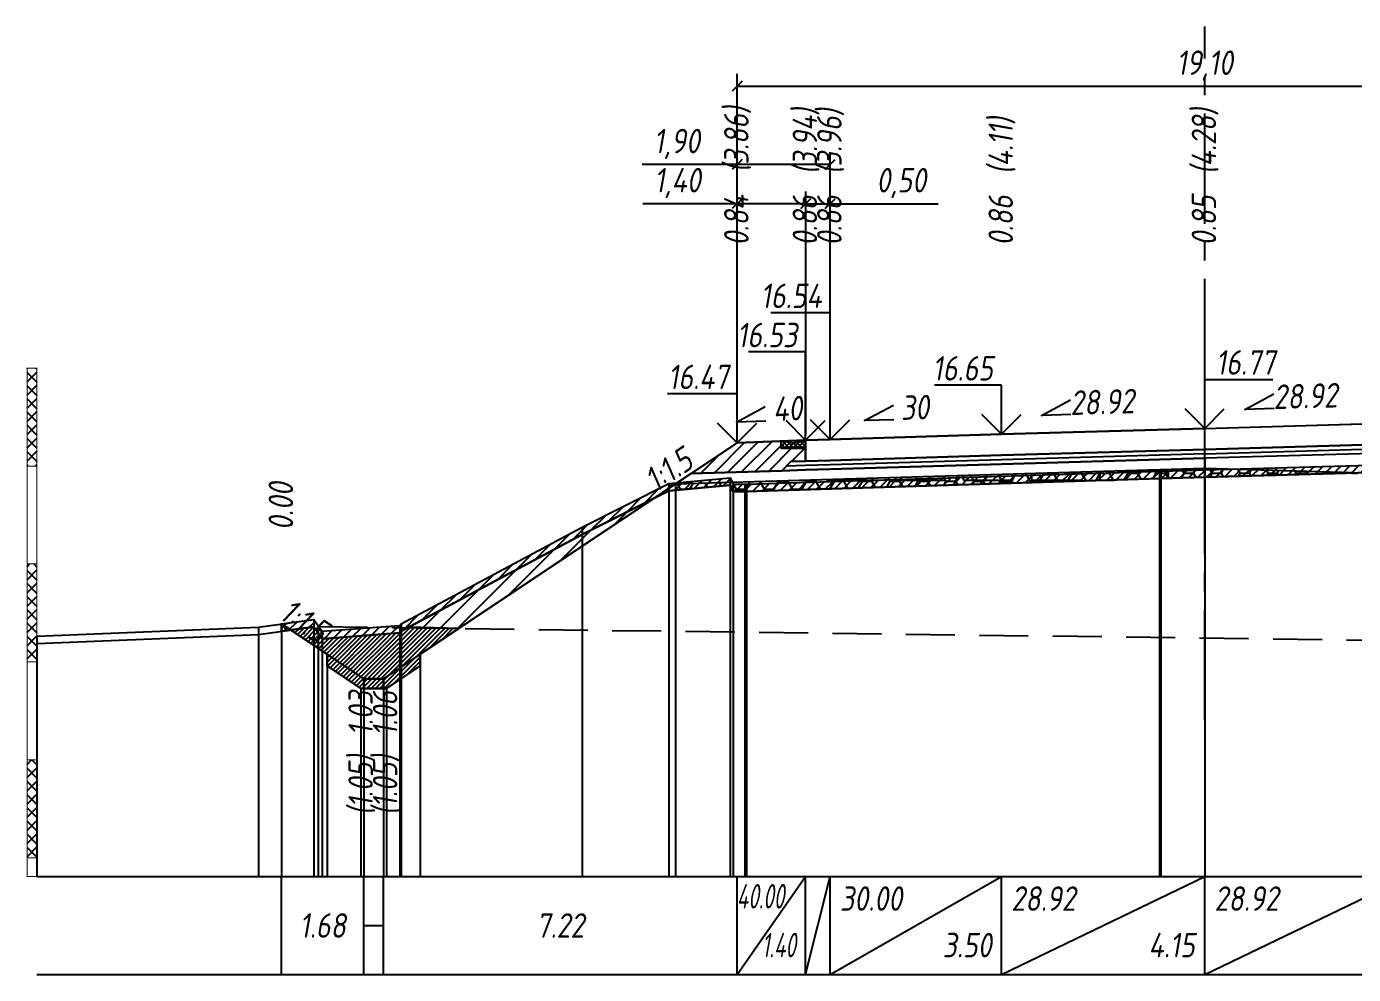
# Model space of a CAD drawing. Extents: x -717 to 1451, y -133302 to 233.
# Drawn here: x 78.9 to 214.5, y -97596 to -97499.2 of the extents above; entities that cross this region are included whole.
import ezdxf
from ezdxf.enums import TextEntityAlignment as Align

# ---------------------------------------------------------------- set-up
doc = ezdxf.new("R2010")
doc.units = 0
doc.linetypes.add('осевая2', pattern=[1.125, 0.75, -0.125, 0.125, -0.125])
doc.linetypes.add('штриховая', pattern=[0.75, 0.5, -0.25])
for name, color, linetype in [('Интерполированный поперечник', 2, 'Continuous'), ('Код_514', 1, 'Continuous'), ('Контур_0', 7, 'Continuous'), ('Контур_2521', 7, 'Continuous'), ('Контур_2564', 7, 'Continuous'), ('Контур_2660', 7, 'Continuous'), ('Контур_2665', 7, 'Continuous'), ('Контур_400', 7, 'Continuous'), ('Контур_508', 7, 'Continuous'), ('Контур_512', 7, 'Continuous'), ('Контур_513', 7, 'Continuous'), ('Контур_818', 7, 'Continuous'), ('Красный поперечник', 1, 'Continuous'), ('Линейка абсолютных высот', 7, 'Continuous'), ('Объём_2501', 7, 'Continuous'), ('Объём_2564', 7, 'Continuous'), ('Объём_2650', 7, 'Continuous'), ('Объём_2660', 7, 'Continuous'), ('Объём_2661', 7, 'Continuous'), ('Объём_2663', 7, 'Continuous'), ('Объём_2664', 7, 'Continuous'), ('Объём_2665', 7, 'Continuous'), ('Объём_2666', 7, 'Continuous'), ('Ось', 1, 'осевая2'), ('Откосы', 7, 'Continuous'), ('Отметки покрытия', 7, 'Continuous'), ('Рабочие отметки', 7, 'Continuous'), ('Рабочие отметки доп.', 7, 'Continuous'), ('Таблица', 7, 'Continuous'), ('Уклоны проезжей части', 7, 'Continuous'), ('Черный поперечник', 3, 'Continuous')]:
    doc.layers.add(name, color=color, linetype=linetype)
for name, color, linetype, true_color in [('Контур_2540', 2, 'Continuous', 0xffff00), ('Контур_2560', 2, 'Continuous', 0xffff00), ('Контур_2561', 7, 'Continuous', 0xff8040), ('Контур_2562', 3, 'Continuous', 0x00ff00), ('Контур_2563', 7, 'Continuous', 0xff8000), ('Контур_2570', 7, 'Continuous', 0x80ff00), ('Контур_2583', 3, 'Continuous', 0x00ff00), ('Контур_2584', 3, 'Continuous', 0x00ff00), ('Контур_2736', 4, 'Continuous', 0x00ffff), ('Контур_2737', 4, 'Continuous', 0x00ffff), ('Контур_2738', 4, 'Continuous', 0x00ffff), ('Контур_2739', 4, 'Continuous', 0x00ffff), ('Контур_2741', 4, 'Continuous', 0x00ffff), ('Контур_2742', 4, 'Continuous', 0x00ffff), ('Контур_2743', 4, 'Continuous', 0x00ffff), ('Контур_2744', 7, 'Continuous', 0xa4ffff), ('Контур_2745', 7, 'Continuous', 0xa4ffff), ('Контур_2747', 4, 'Continuous', 0x00ffff), ('Контур_2748', 4, 'Continuous', 0x00ffff), ('Контур_2749', 4, 'Continuous', 0x00ffff), ('Контур_2750', 4, 'Continuous', 0x00ffff), ('Контур_2751', 4, 'Continuous', 0x00ffff), ('Контур_2752', 4, 'Continuous', 0x00ffff), ('Контур_402', 7, 'Continuous', 0xff6464), ('Контур_703', 4, 'Continuous', 0x00ffff), ('Контур_705', 4, 'Continuous', 0x00ffff), ('Контур_707', 4, 'Continuous', 0x00ffff), ('Контур_720', 131, 'Continuous', 0xaaffff), ('Объём_2500', 7, 'Continuous', 0xc0c0c0), ('Объём_2520', 7, 'Continuous', 0x80ffff), ('Объём_2540', 2, 'Continuous', 0xffff00), ('Объём_2560', 2, 'Continuous', 0xffff00), ('Объём_2561', 7, 'Continuous', 0xff8040), ('Объём_2562', 3, 'Continuous', 0x00ff00), ('Объём_2563', 7, 'Continuous', 0xff8000), ('Объём_2570', 7, 'Continuous', 0x80ff00), ('Объём_2580', 3, 'Continuous', 0x00ff00), ('Объём_2583', 3, 'Continuous', 0x00ff00), ('Объём_2584', 3, 'Continuous', 0x00ff00), ('Объём_2594', 3, 'Continuous', 0x00ff00), ('Объём_2598', 3, 'Continuous', 0x00ff00), ('Объём_2600', 7, 'Continuous', 0x808000), ('Объём_2620', 2, 'Continuous', 0xffff00)]:
    doc.layers.add(name, color=color, linetype=linetype, true_color=true_color)
doc.styles.get("Standard").update_dxf_attribs({"font": 'txt', "height": 2.5})
doc.styles.add('М', font='romand.shx', dxfattribs={"width": 0.8, "oblique": 10, "height": 2.5})
doc.dimstyles.new('ISO-25', dxfattribs={"dimtxt": 2.5, "dimasz": 2.5, "dimexe": 1.25, "dimexo": 0.625, "dimtad": 1, "dimtxsty": 'Standard', "dimcen": 2.5, "dimadec": 0, "dimazin": 0, "dimtfac": 1, "dimtmove": 0, "dimatfit": 3, "dimfxl": 1, "dimarcsym": 0})
pattern_1 = [(45.0000013, (0, 0), (-0.67351924, 0.673519211), []), (135.0000003, (0, 0), (-0.673519222, -0.67351923), [])]

# ---------------------------------------------------------------- blocks, each defined once
blk = doc.blocks.new('_Oblique')
at = {"color": 0, "linetype": 'ByBlock', "lineweight": -2}
blk.add_line((-0.5, -0.5), (0.5, 0.5), dxfattribs=at)
blk = doc.blocks.new('*D1939')
at = {"color": 0, "lineweight": -2, "transparency": 16777216}
for p, q in [((151.52, -97541.15), (151.52, -97516.05)), ((158.52, -97540.87), (158.52, -97516.05)), ((151.52, -97517.3), (141.9, -97517.3)), ((158.52, -97517.3), (151.52, -97517.3))]:
    blk.add_line(p, q, dxfattribs=at)
at = {"layer": 'Defpoints', "color": 0, "transparency": 16777216}
for p in [(158.52, -97517.3), (151.52, -97541.78), (158.52, -97541.5)]:
    blk.add_point(p, dxfattribs=at)
at = {"color": 0, "lineweight": -2, "transparency": 16777216, "rotation": 180}
blk.add_blockref('_Oblique', (151.52, -97517.3), dxfattribs=at)
at = {"color": 0, "lineweight": -2, "transparency": 16777216}
blk.add_blockref('_Oblique', (158.52, -97517.3), dxfattribs=at)
at = {"color": 0, "transparency": 16777216, "insert": (145.44, -97515.19), "char_height": 2.5, "width": 8.75, "attachment_point": 5, "style": 'М'}
blk.add_mtext('1,40', dxfattribs=at)
blk = doc.blocks.new('*D1941')
at = {"color": 0, "lineweight": -2, "transparency": 16777216}
for p, q in [((158.52, -97540.87), (158.52, -97516.05)), ((161.02, -97540.8), (161.02, -97516.05)), ((158.52, -97517.3), (161.02, -97517.3)), ((161.02, -97517.3), (172.05, -97517.3))]:
    blk.add_line(p, q, dxfattribs=at)
at = {"layer": 'Defpoints', "color": 0, "transparency": 16777216}
for p in [(161.02, -97517.3), (161.02, -97541.42), (158.52, -97541.5)]:
    blk.add_point(p, dxfattribs=at)
at = {"color": 0, "lineweight": -2, "transparency": 16777216, "rotation": 180}
blk.add_blockref('_Oblique', (158.52, -97517.3), dxfattribs=at)
at = {"color": 0, "lineweight": -2, "transparency": 16777216}
blk.add_blockref('_Oblique', (161.02, -97517.3), dxfattribs=at)
at = {"color": 0, "transparency": 16777216, "insert": (168.29, -97515.19), "char_height": 2.5, "width": 9.1667, "attachment_point": 5, "style": 'М'}
blk.add_mtext('0,50', dxfattribs=at)
blk = doc.blocks.new('*D1944')
at = {"color": 0, "lineweight": -2, "transparency": 16777216}
for p, q in [((151.52, -97541.15), (151.52, -97512.05)), ((161.02, -97540.8), (161.02, -97512.05)), ((151.52, -97513.3), (141.83, -97513.3)), ((161.02, -97513.3), (151.52, -97513.3))]:
    blk.add_line(p, q, dxfattribs=at)
at = {"layer": 'Defpoints', "color": 0, "transparency": 16777216}
for p in [(161.02, -97513.3), (161.02, -97541.42), (151.52, -97541.78)]:
    blk.add_point(p, dxfattribs=at)
at = {"color": 0, "lineweight": -2, "transparency": 16777216, "rotation": 180}
blk.add_blockref('_Oblique', (151.52, -97513.3), dxfattribs=at)
at = {"color": 0, "lineweight": -2, "transparency": 16777216}
blk.add_blockref('_Oblique', (161.02, -97513.3), dxfattribs=at)
at = {"color": 0, "transparency": 16777216, "insert": (145.37, -97511.19), "char_height": 2.5, "width": 8.75, "attachment_point": 5, "style": 'М'}
blk.add_mtext('1,90', dxfattribs=at)
blk = doc.blocks.new('*D1945')
at = {"color": 0, "lineweight": -2, "transparency": 16777216}
for p, q in [((151.52, -97541.15), (151.52, -97504.05)), ((247.02, -97538.26), (247.02, -97504.05)), ((151.52, -97505.3), (247.02, -97505.3))]:
    blk.add_line(p, q, dxfattribs=at)
at = {"layer": 'Defpoints', "color": 0, "transparency": 16777216}
for p in [(247.02, -97505.3), (247.02, -97538.89), (151.52, -97541.78)]:
    blk.add_point(p, dxfattribs=at)
at = {"color": 0, "lineweight": -2, "transparency": 16777216, "rotation": 180}
blk.add_blockref('_Oblique', (151.52, -97505.3), dxfattribs=at)
at = {"color": 0, "lineweight": -2, "transparency": 16777216}
blk.add_blockref('_Oblique', (247.02, -97505.3), dxfattribs=at)
at = {"color": 0, "transparency": 16777216, "insert": (199.27, -97503.19), "char_height": 2.5, "width": 10.4167, "attachment_point": 5, "style": 'М'}
blk.add_mtext('19,10', dxfattribs=at)

msp = doc.modelspace()

# ---------------------------------------------------------------- hatches: boundary and pattern name
h = msp.add_hatch()
h.set_pattern_fill('ANSI37', color=256, scale=0.1)
h.set_pattern_definition([(45, (157.26915, -97541.76207), (-0.22451, 0.22451), []), (135, (157.26915, -97541.76207), (-0.22451, -0.22451), [])])
h.paths.add_polyline_path([(156.019, -97541.536), (156.019, -97542.265), (158.525, -97542.265), (158.519, -97541.437), (157.262, -97541.762)])
at = {"transparency": 33554681}
h = msp.add_hatch(dxfattribs=at)
h.set_pattern_fill('ANGLE', color=256)
h.set_pattern_definition([(0, (0, 0), (0, 6.985), [5.08, -1.905]), (90, (0, 0), (-6.985, 4e-16), [5.08, -1.905])])
h.paths.add_polyline_path([(150.808, -97546.036), (144.555, -97546.623), (142.936, -97547.438), (145.232, -97545.908), (199.269, -97544.286), (199.269, -97545.237), (152.441, -97546.68), (151.11, -97546.67)])
at = {"layer": 'Линейка абсолютных высот'}
h = msp.add_hatch(dxfattribs=at)
h.set_pattern_fill('ANSI37', scale=0.3, style=0)
h.set_pattern_definition(pattern_1)
h.paths.add_polyline_path([(80, -97544.086), (80, -97534.086), (79, -97534.086), (79, -97544.086)])
h = msp.add_hatch(dxfattribs=at)
h.set_pattern_fill('ANSI37', scale=0.3, style=0)
h.set_pattern_definition(pattern_1)
h.paths.add_polyline_path([(80, -97564.086), (80, -97554.086), (79, -97554.086), (79, -97564.086)])
h = msp.add_hatch(dxfattribs=at)
h.set_pattern_fill('ANSI37', scale=0.3, style=0)
h.set_pattern_definition(pattern_1)
h.paths.add_polyline_path([(80, -97584.086), (80, -97574.086), (79, -97574.086), (79, -97584.086)])
at = {"layer": 'Объём_2563'}
h = msp.add_hatch(dxfattribs=at)
h.set_pattern_fill('ANSI31', color=256, scale=0.3)
h.paths.add_polyline_path([(157.019, -97543.631), (158.519, -97543.586), (158.525, -97542.265), (156.019, -97542.265), (156.019, -97541.536), (151.519, -97541.716), (146.838, -97544.837), (156.091, -97544.559)])
at = {"layer": 'Объём_2570'}
h = msp.add_hatch(dxfattribs=at)
h.set_pattern_fill('ANSI31', color=256, scale=0.2)
h.paths.add_polyline_path([(282.832, -97561.07), (280.768, -97560.646), (276.603, -97559.64), (262.284, -97552.884), (245.349, -97543.811), (241.079, -97543.528), (238.466, -97543.365), (237.966, -97544.115), (224.556, -97544.523), (199.269, -97545.237), (199.269, -97544.487), (224.556, -97543.773), (237.966, -97543.365), (238.466, -97542.615), (241.079, -97542.778), (245.349, -97543.061), (262.284, -97552.134), (276.603, -97558.89), (280.768, -97559.896), (282.832, -97560.32)])
h = msp.add_hatch(dxfattribs=at)
h.set_pattern_fill('ANSI31', color=256, scale=0.2)
h.paths.add_polyline_path([(194.788, -97545.364), (152.441, -97546.68), (151.11, -97546.67), (150.808, -97546.036), (144.555, -97546.623), (135.689, -97551.091), (117.209, -97560.956), (117.074, -97561.103), (109.151, -97561.713), (108.716, -97561.167), (108.297, -97560.506), (105, -97560.953), (105, -97560.203), (108.297, -97559.756), (108.716, -97560.417), (109.151, -97560.963), (117.074, -97560.353), (117.209, -97560.206), (135.689, -97550.341), (144.555, -97545.873), (150.808, -97545.286), (151.11, -97545.92), (152.441, -97545.93), (199.269, -97544.487), (199.269, -97545.237)])
at = {"layer": 'Объём_2600'}
h = msp.add_hatch(dxfattribs=at)
h.set_pattern_fill('HONEY', color=5, scale=0.3)
h.paths.add_polyline_path([(150.808, -97546.036), (144.555, -97546.623), (142.936, -97547.438), (145.232, -97545.908), (199.269, -97544.286), (199.269, -97545.237), (152.441, -97546.68), (151.11, -97546.67)])
h = msp.add_hatch(dxfattribs=at)
h.set_pattern_fill('HONEY', color=5, scale=0.3)
h.paths.add_polyline_path([(199.269, -97545.237), (199.269, -97544.286), (215.589, -97544.776)])
h = msp.add_hatch(dxfattribs=at)
h.set_pattern_fill('ANSI31', color=6, scale=0.4)
h.paths.add_polyline_path([(123.097, -97560.665), (117.998, -97560.535), (135.689, -97551.091), (142.936, -97547.438)])
h = msp.add_hatch(dxfattribs=at)
h.set_pattern_fill('HONEY', color=5, scale=0.3)
h.paths.add_polyline_path([(105, -97560.953), (105, -97560.203), (105.935, -97560.826)])
at = {"layer": 'Объём_2620'}
h = msp.add_hatch(dxfattribs=at)
h.set_pattern_fill('ANSI31', color=2, scale=0.1)
h.paths.add_polyline_path([(108.716, -97561.167), (109.151, -97561.713), (117.074, -97561.103), (117.209, -97560.956), (117.998, -97560.535), (123.097, -97560.665), (119.144, -97563.3), (119.144, -97564.501), (115.697, -97566.8), (113.092, -97566.8), (109.644, -97564.501), (109.644, -97563.3), (105.935, -97560.826), (108.297, -97560.506)])

# ---------------------------------------------------------------- linework, layer by layer
msp.add_lwpolyline([(156.019, -97541.536), (156.019, -97542.265), (158.525, -97542.265), (158.519, -97541.437), (157.262, -97541.762), (156.019, -97541.536)])
at = {"layer": 'Интерполированный поперечник', "linetype": 'штриховая', "ltscale": 10, "flags": 128}
msp.add_lwpolyline([(108.762, -97560.482), (295.034, -97562.857)], dxfattribs=at)
at = {"layer": 'Код_514'}
for p, q in [((105, -97596), (105, -97586)), ((113.394, -97596), (113.394, -97586)), ((115.394, -97596), (115.394, -97586)), ((151.519, -97596), (151.519, -97586)), ((151.519, -97596), (158.519, -97586)), ((158.519, -97596), (158.519, -97586)), ((158.519, -97596), (161.019, -97586)), ((161.019, -97596), (161.019, -97586)), ((161.019, -97596), (178.519, -97586)), ((178.519, -97596), (178.519, -97586)), ((178.519, -97596), (199.269, -97586)), ((199.269, -97596), (199.269, -97586)), ((199.269, -97596), (220.019, -97586)), ((113.394, -97591), (115.394, -97591))]:
    msp.add_line(p, q, dxfattribs=at)
at = {"layer": 'Контур_0', "flags": 128}
for points in [[(199.269, -97540.236), (220.019, -97539.636), (237.519, -97539.111), (237.519, -97539.111), (237.519, -97539.111), (237.519, -97539.111), (237.519, -97539.111), (237.519, -97539.111), (240.019, -97539.036), (240.019, -97541.186), (237.519, -97541.261), (237.519, -97541.261), (237.519, -97541.261), (237.519, -97541.261), (237.519, -97541.261), (237.519, -97541.261), (220.019, -97541.786), (199.269, -97542.386), (199.269, -97540.236)], [(199.269, -97540.236), (178.519, -97540.836), (161.019, -97541.361), (161.019, -97541.361), (161.019, -97541.361), (161.019, -97541.361), (161.019, -97541.361), (158.519, -97541.436), (158.519, -97543.586), (161.019, -97543.511), (161.019, -97543.511), (161.019, -97543.511), (161.019, -97543.511), (161.019, -97543.511), (161.019, -97543.511), (178.519, -97542.986), (199.269, -97542.386), (199.269, -97540.236)], [(199.269, -97542.386), (220.019, -97541.786), (237.519, -97541.261), (237.519, -97541.261), (237.519, -97541.261), (237.519, -97541.261), (237.519, -97541.261), (237.519, -97541.261), (240.019, -97541.186), (241.519, -97541.141), (242.393, -97542.015), (240.019, -97542.086), (237.519, -97542.161), (237.519, -97542.161), (237.519, -97542.161), (237.519, -97542.161), (237.519, -97542.161), (237.519, -97542.161), (220.019, -97542.686), (199.269, -97543.286), (199.269, -97542.386)], [(151.519, -97541.716), (123.097, -97560.665), (123.097, -97560.665), (123.097, -97560.665), (123.097, -97560.665), (123.097, -97560.665), (123.097, -97560.665), (123.097, -97560.665), (123.097, -97560.665), (123.097, -97560.665), (123.097, -97560.665), (123.097, -97560.665), (123.097, -97560.665), (123.097, -97560.665), (123.097, -97560.665), (115.394, -97565.8), (113.394, -97565.8), (105, -97560.203), (105, -97560.203), (105, -97560.203), (105, -97560.203), (105, -97560.203), (105, -97560.203), (105, -97560.203), (105, -97560.203), (105, -97560.203), (105, -97560.203), (105, -97560.203), (105, -97560.203), (105, -97560.203)], [(151.519, -97541.716), (123.097, -97560.665), (123.097, -97560.665), (123.097, -97560.665), (123.097, -97560.665), (123.097, -97560.665), (123.097, -97560.665), (123.097, -97560.665), (123.097, -97560.665), (123.097, -97560.665), (123.097, -97560.665), (123.097, -97560.665), (123.097, -97560.665), (123.097, -97560.665), (123.097, -97560.665), (115.394, -97565.8)], [(151.519, -97541.716), (151.519, -97541.716)], [(199.269, -97542.386), (178.519, -97542.986), (161.019, -97543.511), (161.019, -97543.511), (161.019, -97543.511), (161.019, -97543.511), (161.019, -97543.511), (161.019, -97543.511), (158.519, -97543.586), (157.019, -97543.631), (156.091, -97544.559), (158.519, -97544.486), (161.019, -97544.411), (161.019, -97544.411), (161.019, -97544.411), (161.019, -97544.411), (161.019, -97544.411), (161.019, -97544.411), (178.519, -97543.886), (199.269, -97543.286), (199.269, -97542.386)], [(146.838, -97544.837), (156.091, -97544.559), (157.019, -97543.631), (158.519, -97543.586)]]:
    msp.add_lwpolyline(points, dxfattribs=at)
at = {"layer": 'Контур_2521', "color": 250, "flags": 128}
for points in [[(199.269, -97542.836), (220.019, -97542.236), (237.519, -97541.711), (237.519, -97541.711), (237.519, -97541.711), (237.519, -97541.711), (237.519, -97541.711), (237.519, -97541.711), (240.019, -97541.636), (241.956, -97541.578)], [(199.269, -97542.836), (178.519, -97543.436), (161.019, -97543.961), (161.019, -97543.961), (161.019, -97543.961), (161.019, -97543.961), (161.019, -97543.961), (161.019, -97543.961), (158.519, -97544.036), (156.555, -97544.095)]]:
    msp.add_lwpolyline(points, dxfattribs=at)
at = {"layer": 'Контур_2540', "flags": 128}
for points in [[(199.269, -97544.286), (257.845, -97546.044), (251.397, -97541.745), (242.393, -97542.015), (240.019, -97542.086), (237.519, -97542.161), (220.019, -97542.686), (199.269, -97543.286), (199.269, -97544.286)], [(178.519, -97543.886), (161.019, -97544.411), (158.519, -97544.486), (156.091, -97544.559), (146.838, -97544.837), (145.232, -97545.908), (199.269, -97544.286), (199.269, -97543.286), (178.519, -97543.886)]]:
    msp.add_lwpolyline(points, dxfattribs=at)
at = {"layer": 'Контур_2560', "flags": 128}
msp.add_lwpolyline([(151.519, -97541.716), (151.519, -97541.716), (151.519, -97541.716), (158.519, -97541.436)], dxfattribs=at)
at = {"layer": 'Контур_2561', "flags": 128}
msp.add_lwpolyline([(158.519, -97541.436), (158.519, -97541.436), (151.519, -97541.716), (151.519, -97541.716), (158.519, -97541.436)], dxfattribs=at)
at = {"layer": 'Контур_2562', "flags": 128}
msp.add_lwpolyline([(151.519, -97541.716), (151.519, -97541.716), (151.519, -97541.716), (151.519, -97541.716), (151.519, -97541.716)], dxfattribs=at)
at = {"layer": 'Контур_2563', "flags": 128}
msp.add_lwpolyline([(157.019, -97543.631), (158.519, -97543.586), (158.519, -97541.436), (151.519, -97541.716), (146.838, -97544.837), (156.091, -97544.559), (157.019, -97543.631)], dxfattribs=at)
at = {"layer": 'Контур_2564', "flags": 128}
msp.add_lwpolyline([(151.519, -97541.716), (158.519, -97541.436)], dxfattribs=at)
at = {"layer": 'Контур_2570', "flags": 128}
msp.add_lwpolyline([(80, -97562.221), (102.633, -97561.275), (108.297, -97560.506), (108.716, -97561.167), (109.151, -97561.713), (117.074, -97561.103), (117.209, -97560.956), (135.689, -97551.091), (144.555, -97546.623), (150.808, -97546.036), (151.11, -97546.67), (152.297, -97546.678), (152.441, -97546.68), (152.483, -97546.678), (194.658, -97545.365), (194.788, -97545.364), (199.269, -97545.237), (224.556, -97544.523)], dxfattribs=at)
at = {"layer": 'Контур_2583', "flags": 128}
for points in [[(113.092, -97566.8), (113.394, -97566.8), (113.394, -97565.8), (109.644, -97563.3), (109.644, -97564.501), (113.092, -97566.8)], [(119.144, -97564.501), (119.144, -97563.3), (115.394, -97565.8), (115.394, -97566.8), (115.697, -97566.8), (119.144, -97564.501)]]:
    msp.add_lwpolyline(points, dxfattribs=at)
at = {"layer": 'Контур_2584', "flags": 128}
msp.add_lwpolyline([(115.394, -97566.8), (115.394, -97565.8), (113.394, -97565.8), (113.394, -97566.8), (115.394, -97566.8)], dxfattribs=at)
at = {"layer": 'Контур_2660', "flags": 128}
for points in [[(145.232, -97545.908), (199.269, -97544.286)], [(199.269, -97544.286), (257.845, -97546.044)]]:
    msp.add_lwpolyline(points, dxfattribs=at)
at = {"layer": 'Контур_2665', "flags": 128}
msp.add_lwpolyline([(151.519, -97541.716), (151.519, -97541.716)], dxfattribs=at)
at = {"layer": 'Контур_2736', "flags": 128}
for points in [[(151.519, -97541.716), (123.097, -97560.665)], [(123.097, -97560.665), (115.394, -97565.8)]]:
    msp.add_lwpolyline(points, dxfattribs=at)
at = {"layer": 'Контур_2737', "flags": 128}
msp.add_lwpolyline([(123.097, -97560.665), (123.097, -97560.665)], dxfattribs=at)
at = {"layer": 'Контур_2738', "flags": 128}
msp.add_lwpolyline([(123.097, -97560.665), (123.097, -97560.665)], dxfattribs=at)
at = {"layer": 'Контур_2739', "flags": 128}
msp.add_lwpolyline([(123.097, -97560.665), (123.097, -97560.665)], dxfattribs=at)
at = {"layer": 'Контур_2741', "flags": 128}
msp.add_lwpolyline([(105, -97560.203), (105, -97560.203)], dxfattribs=at)
at = {"layer": 'Контур_2742', "flags": 128}
msp.add_lwpolyline([(105, -97560.203), (105, -97560.203)], dxfattribs=at)
at = {"layer": 'Контур_2743', "flags": 128}
msp.add_lwpolyline([(105, -97560.203), (105, -97560.203)], dxfattribs=at)
at = {"layer": 'Контур_2744', "flags": 128}
msp.add_lwpolyline([(105, -97560.203), (105, -97560.203)], dxfattribs=at)
msp.add_lwpolyline([(105, -97560.203), (105, -97560.203)], dxfattribs=at)
msp.add_lwpolyline([(105, -97560.203), (105, -97560.203)], dxfattribs=at)
msp.add_lwpolyline([(105, -97560.203), (105, -97560.203)], dxfattribs=at)
msp.add_lwpolyline([(105, -97560.203), (105, -97560.203)], dxfattribs=at)
msp.add_lwpolyline([(105, -97560.203), (105, -97560.203)], dxfattribs=at)
at = {"layer": 'Контур_2745', "flags": 128}
msp.add_lwpolyline([(123.097, -97560.665), (123.097, -97560.665)], dxfattribs=at)
msp.add_lwpolyline([(123.097, -97560.665), (123.097, -97560.665)], dxfattribs=at)
msp.add_lwpolyline([(123.097, -97560.665), (123.097, -97560.665)], dxfattribs=at)
msp.add_lwpolyline([(123.097, -97560.665), (123.097, -97560.665)], dxfattribs=at)
msp.add_lwpolyline([(123.097, -97560.665), (123.097, -97560.665)], dxfattribs=at)
msp.add_lwpolyline([(123.097, -97560.665), (123.097, -97560.665)], dxfattribs=at)
at = {"layer": 'Контур_2747', "flags": 128}
msp.add_lwpolyline([(123.097, -97560.665), (123.097, -97560.665)], dxfattribs=at)
at = {"layer": 'Контур_2748', "flags": 128}
msp.add_lwpolyline([(123.097, -97560.665), (123.097, -97560.665)], dxfattribs=at)
at = {"layer": 'Контур_2749', "flags": 128}
msp.add_lwpolyline([(123.097, -97560.665), (123.097, -97560.665)], dxfattribs=at)
at = {"layer": 'Контур_2750', "flags": 128}
msp.add_lwpolyline([(105, -97560.203), (105, -97560.203)], dxfattribs=at)
at = {"layer": 'Контур_2751', "flags": 128}
msp.add_lwpolyline([(105, -97560.203), (105, -97560.203)], dxfattribs=at)
at = {"layer": 'Контур_2752', "flags": 128}
msp.add_lwpolyline([(105, -97560.203), (105, -97560.203)], dxfattribs=at)
at = {"layer": 'Контур_400', "flags": 128}
for points in [[(199.269, -97540.236), (220.019, -97539.636), (237.519, -97539.111), (237.519, -97539.111), (237.519, -97539.111), (237.519, -97539.111), (237.519, -97539.111), (237.519, -97539.111), (240.019, -97539.036)], [(158.519, -97541.436), (161.019, -97541.361), (161.019, -97541.361), (161.019, -97541.361), (161.019, -97541.361), (161.019, -97541.361), (161.019, -97541.361), (178.519, -97540.836), (199.269, -97540.236)]]:
    msp.add_lwpolyline(points, dxfattribs=at)
at = {"layer": 'Контур_402', "flags": 128}
msp.add_lwpolyline([(145.232, -97545.908), (199.269, -97544.286), (257.845, -97546.044)], dxfattribs=at)
at = {"layer": 'Контур_508', "flags": 128}
msp.add_lwpolyline([(105, -97560.203), (109.644, -97563.3), (109.644, -97564.501), (113.092, -97566.8), (113.394, -97566.8), (115.394, -97566.8), (115.697, -97566.8), (119.144, -97564.501), (119.144, -97563.3), (145.232, -97545.908), (199.269, -97544.286), (257.845, -97546.044), (282.832, -97562.702)], dxfattribs=at)
at = {"layer": 'Контур_512', "flags": 128}
msp.add_lwpolyline([(105, -97560.203), (109.644, -97563.3), (109.644, -97564.501), (113.092, -97566.8), (113.394, -97566.8), (115.394, -97566.8), (115.697, -97566.8), (119.144, -97564.501), (119.144, -97563.3), (145.232, -97545.908), (199.269, -97544.286), (257.845, -97546.044), (282.832, -97562.702)], dxfattribs=at)
at = {"layer": 'Контур_513', "flags": 128}
msp.add_lwpolyline([(105, -97560.203), (109.644, -97563.3), (109.644, -97564.501), (113.092, -97566.8), (113.394, -97566.8), (115.394, -97566.8), (115.697, -97566.8), (119.144, -97564.501), (119.144, -97563.3), (145.232, -97545.908), (199.269, -97544.286), (257.845, -97546.044), (282.832, -97562.702)], dxfattribs=at)
at = {"layer": 'Контур_703', "flags": 128}
msp.add_lwpolyline([(151.519, -97541.716), (123.097, -97560.665)], dxfattribs=at)
at = {"layer": 'Контур_705', "flags": 128}
msp.add_lwpolyline([(123.097, -97560.665), (123.097, -97560.665)], dxfattribs=at)
at = {"layer": 'Контур_707', "flags": 128}
msp.add_lwpolyline([(113.394, -97565.8), (105, -97560.203)], dxfattribs=at)
at = {"layer": 'Контур_720', "flags": 128}
msp.add_lwpolyline([(115.394, -97565.8), (113.394, -97565.8)], dxfattribs=at)
at = {"layer": 'Контур_818', "flags": 128}
msp.add_lwpolyline([(105, -97560.953), (108.297, -97560.506), (108.716, -97561.167), (109.151, -97561.713), (117.074, -97561.103), (117.209, -97560.956), (135.689, -97551.091), (144.555, -97546.623), (150.808, -97546.036), (151.11, -97546.67), (152.297, -97546.678), (152.441, -97546.68), (152.483, -97546.678), (194.658, -97545.365), (194.788, -97545.364), (199.269, -97545.237), (224.556, -97544.523)], dxfattribs=at)
at = {"layer": 'Красный поперечник'}
for p, q in [((199.269, -97540.236), (220.019, -97539.636)), ((151.519, -97541.716), (158.519, -97541.436)), ((158.519, -97541.436), (161.019, -97541.361)), ((161.019, -97541.361), (178.519, -97540.836)), ((178.519, -97540.836), (199.269, -97540.236)), ((115.394, -97565.8), (151.519, -97541.716)), ((199.269, -97544.286), (199.269, -97586)), ((145.232, -97545.908), (145.232, -97586)), ((105, -97560.203), (105, -97586)), ((105, -97560.203), (113.394, -97565.8)), ((109.644, -97563.3), (109.644, -97586)), ((109.644, -97564.501), (109.644, -97586)), ((119.144, -97563.3), (119.144, -97586)), ((119.144, -97564.501), (119.144, -97586)), ((113.394, -97565.8), (115.394, -97565.8)), ((113.092, -97566.8), (113.092, -97586)), ((113.394, -97566.8), (113.394, -97586)), ((115.394, -97566.8), (115.394, -97586)), ((115.697, -97566.8), (115.697, -97586))]:
    msp.add_line(p, q, dxfattribs=at)
at = {"layer": 'Линейка абсолютных высот', "color": 7, "const_width": 0.1, "flags": 128}
for points in [[(80, -97544.086), (80, -97534.086), (79, -97534.086), (79, -97544.086), (80, -97544.086)], [(80, -97554.086), (80, -97544.086), (79, -97544.086), (79, -97554.086), (80, -97554.086)], [(80, -97564.086), (80, -97554.086), (79, -97554.086), (79, -97564.086), (80, -97564.086)], [(80, -97574.086), (80, -97564.086), (79, -97564.086), (79, -97574.086), (80, -97574.086)], [(80, -97584.086), (80, -97574.086), (79, -97574.086), (79, -97584.086), (80, -97584.086)], [(80, -97586), (80, -97584.086), (79, -97584.086), (79, -97586), (80, -97586)]]:
    msp.add_lwpolyline(points, dxfattribs=at)
at = {"layer": 'Объём_2500', "flags": 128}
for points in [[(199.269, -97540.236), (220.019, -97539.636), (237.519, -97539.111), (237.519, -97539.111), (237.519, -97539.111), (237.519, -97539.111), (237.519, -97539.111), (237.519, -97539.111), (240.019, -97539.036), (240.019, -97541.186), (237.519, -97541.261), (237.519, -97541.261), (237.519, -97541.261), (237.519, -97541.261), (237.519, -97541.261), (237.519, -97541.261), (220.019, -97541.786), (199.269, -97542.386), (199.269, -97540.236)], [(199.269, -97540.236), (178.519, -97540.836), (161.019, -97541.361), (161.019, -97541.361), (161.019, -97541.361), (161.019, -97541.361), (161.019, -97541.361), (158.519, -97541.436), (158.519, -97543.586), (161.019, -97543.511), (161.019, -97543.511), (161.019, -97543.511), (161.019, -97543.511), (161.019, -97543.511), (161.019, -97543.511), (178.519, -97542.986), (199.269, -97542.386), (199.269, -97540.236)]]:
    msp.add_lwpolyline(points, dxfattribs=at)
at = {"layer": 'Объём_2501', "flags": 128}
for points in [[(199.269, -97540.236), (220.019, -97539.636), (237.519, -97539.111), (237.519, -97539.111), (237.519, -97539.111), (237.519, -97539.111), (237.519, -97539.111), (237.519, -97539.111), (240.019, -97539.036)], [(158.519, -97541.436), (161.019, -97541.361), (161.019, -97541.361), (161.019, -97541.361), (161.019, -97541.361), (161.019, -97541.361), (161.019, -97541.361), (178.519, -97540.836), (199.269, -97540.236)]]:
    msp.add_lwpolyline(points, dxfattribs=at)
at = {"layer": 'Объём_2520', "color": 250, "flags": 128}
for points in [[(199.269, -97542.386), (220.019, -97541.786), (237.519, -97541.261), (237.519, -97541.261), (237.519, -97541.261), (237.519, -97541.261), (237.519, -97541.261), (237.519, -97541.261), (240.019, -97541.186), (241.519, -97541.141), (242.393, -97542.015), (240.019, -97542.086), (237.519, -97542.161), (237.519, -97542.161), (237.519, -97542.161), (237.519, -97542.161), (237.519, -97542.161), (237.519, -97542.161), (220.019, -97542.686), (199.269, -97543.286), (199.269, -97542.386)], [(199.269, -97542.386), (178.519, -97542.986), (161.019, -97543.511), (161.019, -97543.511), (161.019, -97543.511), (161.019, -97543.511), (161.019, -97543.511), (161.019, -97543.511), (158.519, -97543.586), (157.019, -97543.631), (156.091, -97544.559), (158.519, -97544.486), (161.019, -97544.411), (161.019, -97544.411), (161.019, -97544.411), (161.019, -97544.411), (161.019, -97544.411), (161.019, -97544.411), (178.519, -97543.886), (199.269, -97543.286), (199.269, -97542.386)]]:
    msp.add_lwpolyline(points, dxfattribs=at)
at = {"layer": 'Объём_2540', "flags": 128}
for points in [[(199.269, -97544.286), (257.845, -97546.044), (251.397, -97541.745), (242.393, -97542.015), (240.019, -97542.086), (237.519, -97542.161), (220.019, -97542.686), (199.269, -97543.286), (199.269, -97544.286)], [(178.519, -97543.886), (161.019, -97544.411), (158.519, -97544.486), (156.091, -97544.559), (146.838, -97544.837), (145.232, -97545.908), (199.269, -97544.286), (199.269, -97543.286), (178.519, -97543.886)]]:
    msp.add_lwpolyline(points, dxfattribs=at)
at = {"layer": 'Объём_2560', "flags": 128}
msp.add_lwpolyline([(151.519, -97541.716), (151.519, -97541.716), (151.519, -97541.716), (158.519, -97541.436)], dxfattribs=at)
at = {"layer": 'Объём_2561', "flags": 128}
msp.add_lwpolyline([(158.519, -97541.436), (158.519, -97541.436), (151.519, -97541.716), (151.519, -97541.716), (158.519, -97541.436)], dxfattribs=at)
at = {"layer": 'Объём_2562', "flags": 128}
msp.add_lwpolyline([(151.519, -97541.716), (151.519, -97541.716), (151.519, -97541.716), (151.519, -97541.716), (151.519, -97541.716)], dxfattribs=at)
at = {"layer": 'Объём_2563', "color": 250, "flags": 128}
msp.add_lwpolyline([(157.019, -97543.631), (158.519, -97543.586), (158.525, -97542.265), (156.019, -97542.265), (156.019, -97541.536), (151.519, -97541.716), (146.838, -97544.837), (156.091, -97544.559), (157.019, -97543.631)], dxfattribs=at)
at = {"layer": 'Объём_2564', "flags": 128}
msp.add_lwpolyline([(151.519, -97541.716), (158.519, -97541.436)], dxfattribs=at)
at = {"layer": 'Объём_2570', "flags": 128}
for points in [[(282.832, -97561.07), (280.768, -97560.646), (276.603, -97559.64), (262.284, -97552.884), (245.349, -97543.811), (241.079, -97543.528), (238.466, -97543.365), (237.966, -97544.115), (224.556, -97544.523), (199.269, -97545.237), (199.269, -97544.487), (224.556, -97543.773), (237.966, -97543.365), (238.466, -97542.615), (241.079, -97542.778), (245.349, -97543.061), (262.284, -97552.134), (276.603, -97558.89), (280.768, -97559.896), (282.832, -97560.32), (282.832, -97561.07), (282.832, -97561.07)], [(194.788, -97545.364), (152.441, -97546.68), (151.11, -97546.67), (150.808, -97546.036), (144.555, -97546.623), (135.689, -97551.091), (117.209, -97560.956), (117.074, -97561.103), (109.151, -97561.713), (108.716, -97561.167), (108.297, -97560.506), (105, -97560.953), (105, -97560.203), (108.297, -97559.756), (108.716, -97560.417), (109.151, -97560.963), (117.074, -97560.353), (117.209, -97560.206), (135.689, -97550.341), (144.555, -97545.873), (150.808, -97545.286), (151.11, -97545.92), (152.441, -97545.93), (199.269, -97544.487), (199.269, -97545.237), (194.788, -97545.364), (194.788, -97545.364)]]:
    msp.add_lwpolyline(points, dxfattribs=at)
at = {"layer": 'Объём_2580', "flags": 128}
msp.add_lwpolyline([(151.519, -97541.716), (151.519, -97541.716)], dxfattribs=at)
at = {"layer": 'Объём_2583', "flags": 128}
for points in [[(113.092, -97566.8), (113.394, -97566.8), (113.394, -97565.8), (109.644, -97563.3), (109.644, -97564.501), (113.092, -97566.8)], [(119.144, -97564.501), (119.144, -97563.3), (115.394, -97565.8), (115.394, -97566.8), (115.697, -97566.8), (119.144, -97564.501)]]:
    msp.add_lwpolyline(points, dxfattribs=at)
at = {"layer": 'Объём_2584', "flags": 128}
msp.add_lwpolyline([(115.394, -97566.8), (115.394, -97565.8), (113.394, -97565.8), (113.394, -97566.8), (115.394, -97566.8)], dxfattribs=at)
at = {"layer": 'Объём_2594', "flags": 128}
for points in [[(113.394, -97565.8), (109.644, -97563.3)], [(119.144, -97563.3), (115.394, -97565.8)]]:
    msp.add_lwpolyline(points, dxfattribs=at)
at = {"layer": 'Объём_2598', "flags": 128}
msp.add_lwpolyline([(115.394, -97565.8), (113.394, -97565.8)], dxfattribs=at)
at = {"layer": 'Объём_2600', "color": 5, "flags": 128}
for points in [[(150.808, -97546.036), (144.555, -97546.623), (142.936, -97547.438), (145.232, -97545.908), (199.269, -97544.286), (199.269, -97545.237), (152.441, -97546.68), (151.11, -97546.67), (150.808, -97546.036), (150.808, -97546.036)], [(199.269, -97545.237), (199.269, -97544.286), (215.589, -97544.776), (199.269, -97545.237), (199.269, -97545.237)], [(105, -97560.953), (105, -97560.203), (105.935, -97560.826), (105, -97560.953), (105, -97560.953)]]:
    msp.add_lwpolyline(points, dxfattribs=at)
at = {"layer": 'Объём_2620', "flags": 128}
msp.add_lwpolyline([(108.716, -97561.167), (109.151, -97561.713), (117.074, -97561.103), (117.209, -97560.956), (117.998, -97560.535), (123.097, -97560.665), (119.144, -97563.3), (119.144, -97564.501), (115.697, -97566.8), (113.092, -97566.8), (109.644, -97564.501), (109.644, -97563.3), (105.935, -97560.826), (108.297, -97560.506), (108.716, -97561.167), (108.716, -97561.167)], dxfattribs=at)
at = {"layer": 'Объём_2650', "color": 6, "flags": 128}
msp.add_lwpolyline([(123.097, -97560.665), (117.998, -97560.535), (135.689, -97551.091), (142.936, -97547.438), (123.097, -97560.665), (123.097, -97560.665)], dxfattribs=at)
at = {"layer": 'Объём_2660', "flags": 128}
for points in [[(145.232, -97545.908), (199.269, -97544.286)], [(199.269, -97544.286), (257.845, -97546.044)]]:
    msp.add_lwpolyline(points, dxfattribs=at)
at = {"layer": 'Объём_2661', "flags": 128}
msp.add_lwpolyline([(151.519, -97541.716), (123.097, -97560.665)], dxfattribs=at)
at = {"layer": 'Объём_2663', "flags": 128}
for points in [[(113.394, -97565.8), (105, -97560.203)], [(123.097, -97560.665), (115.394, -97565.8)]]:
    msp.add_lwpolyline(points, dxfattribs=at)
at = {"layer": 'Объём_2664', "flags": 128}
msp.add_lwpolyline([(115.394, -97565.8), (113.394, -97565.8)], dxfattribs=at)
at = {"layer": 'Объём_2665', "flags": 128}
msp.add_lwpolyline([(151.519, -97541.716), (151.519, -97541.716)], dxfattribs=at)
at = {"layer": 'Объём_2666', "flags": 128}
msp.add_lwpolyline([(151.519, -97541.716), (123.097, -97560.665)], dxfattribs=at)
at = {"layer": 'Ось', "ltscale": 15}
msp.add_line((199.269, -97569.971), (199.269, -97499.207), dxfattribs=at)
at = {"layer": 'Откосы', "color": 1, "flags": 128}
for points in [[(185.61, -97538.821), (182.611, -97538.908), (185.567, -97537.322)], [(206.36, -97538.221), (203.361, -97538.308), (206.317, -97536.722)], [(154.451, -97539.494), (151.453, -97539.614), (154.391, -97537.995)], [(167.534, -97539.356), (164.535, -97539.446), (167.489, -97537.857)]]:
    msp.add_lwpolyline(points, dxfattribs=at)
at = {"layer": 'Отметки покрытия', "color": 1}
for p, q in [((161.019, -97528.436), (154.969, -97528.436)), ((161.019, -97541.361), (161.019, -97528.436)), ((158.519, -97532.436), (152.669, -97532.436)), ((158.519, -97541.436), (158.519, -97532.436)), ((178.519, -97535.836), (171.669, -97535.836)), ((178.519, -97540.836), (178.519, -97535.836)), ((199.269, -97540.236), (199.269, -97535.236)), ((199.269, -97535.236), (206.219, -97535.236)), ((151.519, -97536.716), (144.419, -97536.716)), ((151.519, -97541.716), (151.519, -97536.716)), ((199.269, -97540.236), (197.269, -97538.236)), ((199.269, -97540.236), (201.269, -97538.236)), ((151.519, -97541.716), (149.519, -97539.716)), ((151.519, -97541.716), (153.519, -97539.716)), ((158.519, -97541.436), (156.519, -97539.436)), ((158.519, -97541.436), (160.519, -97539.436)), ((161.019, -97541.361), (159.019, -97539.361)), ((161.019, -97541.361), (163.019, -97539.361)), ((178.519, -97540.836), (176.519, -97538.836)), ((178.519, -97540.836), (180.519, -97538.836))]:
    msp.add_line(p, q, dxfattribs=at)
at = {"layer": 'Таблица'}
for p, q in [((80, -97586), (307.832, -97586)), ((80, -97596), (307.832, -97596))]:
    msp.add_line(p, q, dxfattribs=at)
at = {"layer": 'Черный поперечник', "color": 7}
for p, q in [((150.808, -97545.286), (150.808, -97586)), ((194.658, -97544.615), (194.658, -97586)), ((194.788, -97544.614), (194.788, -97586)), ((199.269, -97544.487), (199.269, -97586)), ((144.555, -97545.873), (144.555, -97586)), ((151.11, -97545.92), (151.11, -97586)), ((152.297, -97545.928), (152.297, -97586)), ((152.441, -97545.93), (152.441, -97586)), ((152.483, -97545.928), (152.483, -97586)), ((135.689, -97550.341), (135.689, -97586)), ((108.297, -97559.756), (108.297, -97586)), ((108.716, -97560.417), (108.716, -97586)), ((117.074, -97560.353), (117.074, -97586)), ((117.209, -97560.206), (117.209, -97586)), ((80, -97561.471), (80, -97586)), ((102.633, -97560.525), (102.633, -97586)), ((109.151, -97560.963), (109.151, -97586))]:
    msp.add_line(p, q, dxfattribs=at)
at = {"layer": 'Черный поперечник', "flags": 128}
msp.add_lwpolyline([(80, -97561.471), (102.633, -97560.525), (108.297, -97559.756), (108.716, -97560.417), (109.151, -97560.963), (117.074, -97560.353), (117.209, -97560.206), (135.689, -97550.341), (144.555, -97545.873), (150.808, -97545.286), (151.11, -97545.92), (152.297, -97545.928), (152.441, -97545.93), (152.483, -97545.928), (194.658, -97544.615), (194.788, -97544.614), (199.269, -97544.487), (224.556, -97543.773)], dxfattribs=at)

# ---------------------------------------------------------------- texts
at = {"layer": 'Код_514', "style": 'М', "oblique": 10}
for s, width, p in [('40.00', 0.6, (151.476, -97586.768)), ('30.00', 0.8, (162.019, -97587)), ('28.92', 0.8, (179.519, -97587)), ('28.92', 0.8, (200.269, -97587))]:
    msp.add_text(s, height=2.5, dxfattribs=dict(at, width=width)).set_placement(p, align=Align.TOP_LEFT)
at = {"layer": 'Код_514', "style": 'М', "oblique": 10, "width": 0.8}
for s, p in [('1.68', (109.197, -97591)), ('7.22', (133.457, -97591))]:
    msp.add_text(s, height=2.5, dxfattribs=at).set_placement(p, align=Align.MIDDLE_CENTER)
at = {"layer": 'Код_514', "style": 'М', "oblique": 10}
for s, width, p in [('1.40', 0.6, (157.519, -97595)), ('3.50', 0.8, (177.519, -97595)), ('4.15', 0.8, (198.269, -97595))]:
    msp.add_text(s, height=2.5, dxfattribs=dict(at, width=width)).set_placement(p, align=Align.BOTTOM_RIGHT)
at = {"layer": 'Отметки покрытия', "color": 1, "style": 'М', "oblique": 10, "width": 0.8}
for s, p in [('16.54', (160.16, -97528.705)), ('16.53', (157.66, -97532.705)), ('16.65', (177.66, -97536.105)), ('16.47', (150.66, -97536.985))]:
    msp.add_text(s, height=2.5, dxfattribs=at).set_placement(p, align=Align.BOTTOM_RIGHT)
msp.add_text('16.77', height=2.5, dxfattribs=at).set_placement((200.41, -97535.505), align=Align.BOTTOM_LEFT)
at = {"layer": 'Рабочие отметки', "color": 1, "style": 'М', "oblique": 10, "width": 0.8}
for s, p in [('0.84', (151.441, -97521.576)), ('0.86', (158.441, -97521.576)), ('0.86', (160.941, -97521.576)), ('0.86', (178.441, -97521.576)), ('0.85', (199.191, -97521.576)), ('0.00', (104.922, -97550.634))]:
    msp.add_text(s, height=2.5, rotation=90, dxfattribs=at).set_placement(p, align=Align.MIDDLE_LEFT)
for s, p in [('1.03', (113.066, -97567.056)), ('1.06', (115.566, -97567.056))]:
    msp.add_text(s, height=2.5, rotation=90, dxfattribs=at).set_placement(p, align=Align.MIDDLE_RIGHT)
at = {"layer": 'Рабочие отметки доп.', "color": 1, "style": 'М', "oblique": 10, "width": 0.8}
for s, p in [('(3.86)', (151.441, -97514.076)), ('(3.94)', (158.441, -97514.276)), ('(3.96)', (160.941, -97514.276)), ('(4.28)', (199.191, -97514.276)), ('(4.11)', (178.441, -97514.276))]:
    msp.add_text(s, height=2.5, rotation=90, dxfattribs=at).set_placement(p, align=Align.MIDDLE_LEFT)
for p in [(113.066, -97573.58), (115.566, -97573.58)]:
    msp.add_text('(1.05)', height=2.5, rotation=90, dxfattribs=at).set_placement(p, align=Align.MIDDLE_RIGHT)
at = {"layer": 'Уклоны проезжей части', "color": 1, "style": 'М', "oblique": 10, "width": 0.8}
for s, rotation, p in [('28.92', 1.65628, (209.615, -97538.937)), ('40', 2.29061, (156.755, -97540.21)), ('30', 1.71836, (169.739, -97540.099)), ('28.92', 1.65628, (188.865, -97539.537)), ('1:1.5', 33.69007, (145.646, -97546.105)), ('1:1.5', 326.30994, (106.24, -97561.568))]:
    msp.add_text(s, height=2.5, rotation=rotation, dxfattribs=at).set_placement(p, align=Align.BOTTOM_CENTER)

# ---------------------------------------------------------------- dimensions: what is measured, and where the dimension line sits
at = {"color": 5}
dim = msp.add_linear_dim(base=(247.019, -97505.299), p1=(151.519, -97541.779), p2=(247.019, -97538.889), angle=180, dimstyle='ISO-25', override={"dimasz": 1, "dimlfac": 0.2, "dimzin": 0, "dimtxsty": 'М', "dimblk1": 'Oblique', "dimblk2": 'Oblique', "dimsah": 1}, dxfattribs=at)
dim.commit()
dim.dimension.update_dxf_attribs({"geometry": '*D1945', "text_midpoint": (199.269, -97503.186)})
for base, p1, p2, picture, middle in [((161.019, -97513.299), (151.519, -97541.779), (161.019, -97541.424), '*D1944', (145.367, -97513.299)), ((158.519, -97517.299), (151.519, -97541.779), (158.519, -97541.499), '*D1939', (145.444, -97517.299)), ((161.019, -97517.299), (158.519, -97541.499), (161.019, -97541.424), '*D1941', (168.29, -97517.299))]:
    dim = msp.add_linear_dim(base=base, p1=p1, p2=p2, angle=180, dimstyle='ISO-25', override={"dimasz": 1, "dimlfac": 0.2, "dimzin": 0, "dimtxsty": 'М', "dimblk1": 'Oblique', "dimblk2": 'Oblique', "dimsah": 1}, dxfattribs=at)
    dim.commit()
    dim.dimension.update_dxf_attribs({"geometry": picture, "text_midpoint": middle, "dimtype": 160})

doc.saveas('drawing.dxf')
